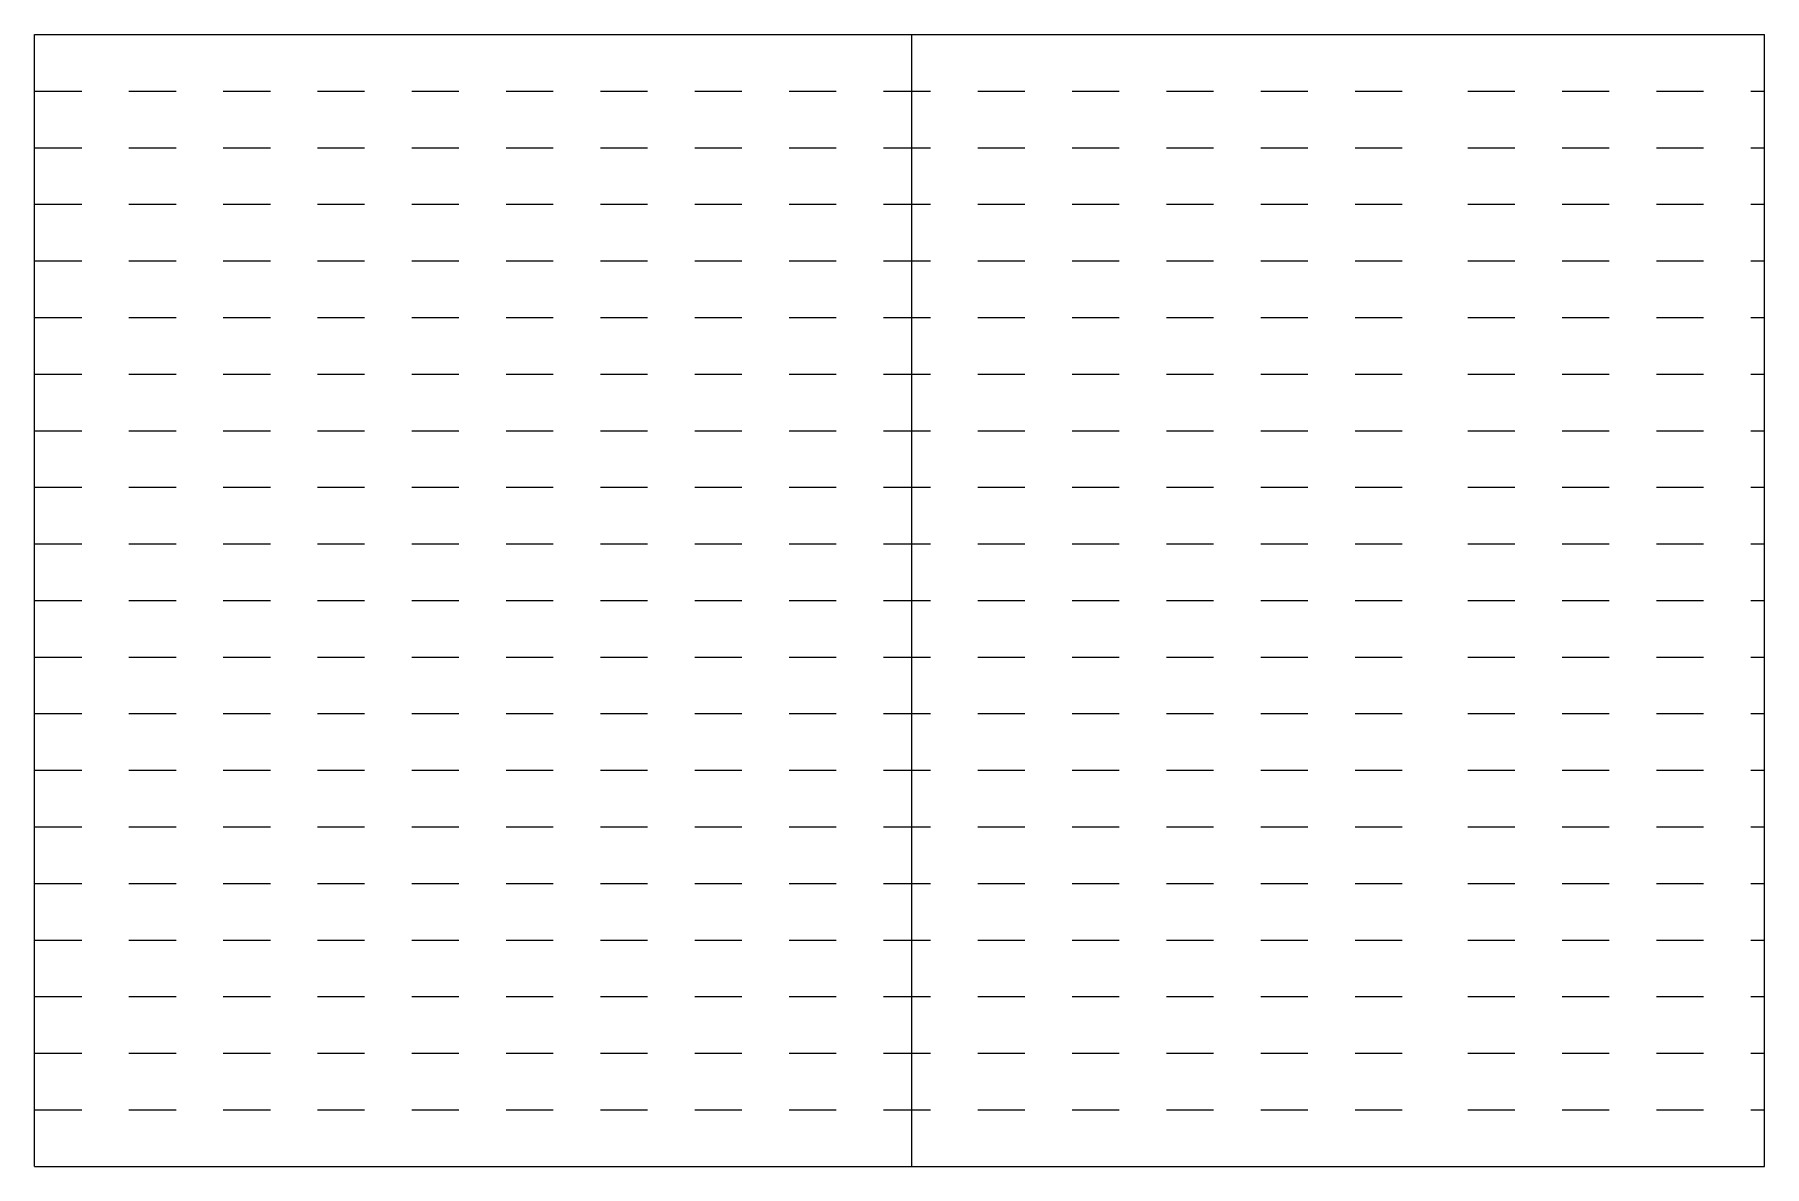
# Model space of a CAD drawing. Extents: x 170 to 2004, y 423 to 1623.
import ezdxf

# ---------------------------------------------------------------- set-up
doc = ezdxf.new("R2010")
doc.units = 0
doc.header["$LTSCALE"] = 100
doc.layers.add('UNIE640', color=220, linetype='CONTINUOUS')

msp = doc.modelspace()

# ---------------------------------------------------------------- linework, layer by layer
at = {"layer": 'UNIE640'}
for p, q in [((169.6, 422.6), (169.6, 1622.6)), ((169.6, 1622.6), (2003.6, 1622.6)), ((1099.6, 422.6), (1099.6, 1622.6)), ((2003.6, 422.6), (2003.6, 1622.6)), ((169.6, 1562.6), (219.6, 1562.6)), ((269.6, 1562.6), (319.6, 1562.6)), ((369.6, 1562.6), (419.6, 1562.6)), ((469.6, 1562.6), (519.6, 1562.6)), ((569.6, 1562.6), (619.6, 1562.6)), ((669.6, 1562.6), (719.6, 1562.6)), ((769.6, 1562.6), (819.6, 1562.6)), ((869.6, 1562.6), (919.6, 1562.6)), ((969.6, 1562.6), (1019.6, 1562.6)), ((1069.6, 1562.6), (1119.6, 1562.6)), ((1169.6, 1562.6), (1219.6, 1562.6)), ((1269.6, 1562.6), (1319.6, 1562.6)), ((1369.6, 1562.6), (1419.6, 1562.6)), ((1469.6, 1562.6), (1519.6, 1562.6)), ((1569.6, 1562.6), (1619.6, 1562.6)), ((1689.1, 1562.6), (1739.1, 1562.6)), ((1789.1, 1562.6), (1839.1, 1562.6)), ((1889.1, 1562.6), (1939.1, 1562.6)), ((1989.1, 1562.6), (2003.6, 1562.6)), ((169.6, 1502.6), (219.6, 1502.6)), ((269.6, 1502.6), (319.6, 1502.6)), ((369.6, 1502.6), (419.6, 1502.6)), ((469.6, 1502.6), (519.6, 1502.6)), ((569.6, 1502.6), (619.6, 1502.6)), ((669.6, 1502.6), (719.6, 1502.6)), ((769.6, 1502.6), (819.6, 1502.6)), ((869.6, 1502.6), (919.6, 1502.6)), ((969.6, 1502.6), (1019.6, 1502.6)), ((1069.6, 1502.6), (1119.6, 1502.6)), ((1169.6, 1502.6), (1219.6, 1502.6)), ((1269.6, 1502.6), (1319.6, 1502.6)), ((1369.6, 1502.6), (1419.6, 1502.6)), ((1469.6, 1502.6), (1519.6, 1502.6)), ((1569.6, 1502.6), (1619.6, 1502.6)), ((1689.1, 1502.6), (1739.1, 1502.6)), ((1789.1, 1502.6), (1839.1, 1502.6)), ((1889.1, 1502.6), (1939.1, 1502.6)), ((1989.1, 1502.6), (2003.6, 1502.6)), ((169.6, 1442.6), (219.6, 1442.6)), ((269.6, 1442.6), (319.6, 1442.6)), ((369.6, 1442.6), (419.6, 1442.6)), ((469.6, 1442.6), (519.6, 1442.6)), ((569.6, 1442.6), (619.6, 1442.6)), ((669.6, 1442.6), (719.6, 1442.6)), ((769.6, 1442.6), (819.6, 1442.6)), ((869.6, 1442.6), (919.6, 1442.6)), ((969.6, 1442.6), (1019.6, 1442.6)), ((1069.6, 1442.6), (1119.6, 1442.6)), ((1169.6, 1442.6), (1219.6, 1442.6)), ((1269.6, 1442.6), (1319.6, 1442.6)), ((1369.6, 1442.6), (1419.6, 1442.6)), ((1469.6, 1442.6), (1519.6, 1442.6)), ((1569.6, 1442.6), (1619.6, 1442.6)), ((1689.1, 1442.6), (1739.1, 1442.6)), ((1789.1, 1442.6), (1839.1, 1442.6)), ((1889.1, 1442.6), (1939.1, 1442.6)), ((1989.1, 1442.6), (2003.6, 1442.6)), ((169.6, 1382.6), (219.6, 1382.6)), ((269.6, 1382.6), (319.6, 1382.6)), ((369.6, 1382.6), (419.6, 1382.6)), ((469.6, 1382.6), (519.6, 1382.6)), ((569.6, 1382.6), (619.6, 1382.6)), ((669.6, 1382.6), (719.6, 1382.6)), ((769.6, 1382.6), (819.6, 1382.6)), ((869.6, 1382.6), (919.6, 1382.6)), ((969.6, 1382.6), (1019.6, 1382.6)), ((1069.6, 1382.6), (1119.6, 1382.6)), ((1169.6, 1382.6), (1219.6, 1382.6)), ((1269.6, 1382.6), (1319.6, 1382.6)), ((1369.6, 1382.6), (1419.6, 1382.6)), ((1469.6, 1382.6), (1519.6, 1382.6)), ((1569.6, 1382.6), (1619.6, 1382.6)), ((1689.1, 1382.6), (1739.1, 1382.6)), ((1789.1, 1382.6), (1839.1, 1382.6)), ((1889.1, 1382.6), (1939.1, 1382.6)), ((1989.1, 1382.6), (2003.6, 1382.6)), ((169.6, 1322.6), (219.6, 1322.6)), ((269.6, 1322.6), (319.6, 1322.6)), ((369.6, 1322.6), (419.6, 1322.6)), ((469.6, 1322.6), (519.6, 1322.6)), ((569.6, 1322.6), (619.6, 1322.6)), ((669.6, 1322.6), (719.6, 1322.6)), ((769.6, 1322.6), (819.6, 1322.6)), ((869.6, 1322.6), (919.6, 1322.6)), ((969.6, 1322.6), (1019.6, 1322.6)), ((1069.6, 1322.6), (1119.6, 1322.6)), ((1169.6, 1322.6), (1219.6, 1322.6)), ((1269.6, 1322.6), (1319.6, 1322.6)), ((1369.6, 1322.6), (1419.6, 1322.6)), ((1469.6, 1322.6), (1519.6, 1322.6)), ((1569.6, 1322.6), (1619.6, 1322.6)), ((1689.1, 1322.6), (1739.1, 1322.6)), ((1789.1, 1322.6), (1839.1, 1322.6)), ((1889.1, 1322.6), (1939.1, 1322.6)), ((1989.1, 1322.6), (2003.6, 1322.6)), ((169.6, 1262.6), (219.6, 1262.6)), ((269.6, 1262.6), (319.6, 1262.6)), ((369.6, 1262.6), (419.6, 1262.6)), ((469.6, 1262.6), (519.6, 1262.6)), ((569.6, 1262.6), (619.6, 1262.6)), ((669.6, 1262.6), (719.6, 1262.6)), ((769.6, 1262.6), (819.6, 1262.6)), ((869.6, 1262.6), (919.6, 1262.6)), ((969.6, 1262.6), (1019.6, 1262.6)), ((1069.6, 1262.6), (1119.6, 1262.6)), ((1169.6, 1262.6), (1219.6, 1262.6)), ((1269.6, 1262.6), (1319.6, 1262.6)), ((1369.6, 1262.6), (1419.6, 1262.6)), ((1469.6, 1262.6), (1519.6, 1262.6)), ((1569.6, 1262.6), (1619.6, 1262.6)), ((1689.1, 1262.6), (1739.1, 1262.6)), ((1789.1, 1262.6), (1839.1, 1262.6)), ((1889.1, 1262.6), (1939.1, 1262.6)), ((1989.1, 1262.6), (2003.6, 1262.6)), ((169.6, 1202.6), (219.6, 1202.6)), ((269.6, 1202.6), (319.6, 1202.6)), ((369.6, 1202.6), (419.6, 1202.6)), ((469.6, 1202.6), (519.6, 1202.6)), ((569.6, 1202.6), (619.6, 1202.6)), ((669.6, 1202.6), (719.6, 1202.6)), ((769.6, 1202.6), (819.6, 1202.6)), ((869.6, 1202.6), (919.6, 1202.6)), ((969.6, 1202.6), (1019.6, 1202.6)), ((1069.6, 1202.6), (1119.6, 1202.6)), ((1169.6, 1202.6), (1219.6, 1202.6)), ((1269.6, 1202.6), (1319.6, 1202.6)), ((1369.6, 1202.6), (1419.6, 1202.6)), ((1469.6, 1202.6), (1519.6, 1202.6)), ((1569.6, 1202.6), (1619.6, 1202.6)), ((1689.1, 1202.6), (1739.1, 1202.6)), ((1789.1, 1202.6), (1839.1, 1202.6)), ((1889.1, 1202.6), (1939.1, 1202.6)), ((1989.1, 1202.6), (2003.6, 1202.6)), ((169.6, 1142.6), (219.6, 1142.6)), ((269.6, 1142.6), (319.6, 1142.6)), ((369.6, 1142.6), (419.6, 1142.6)), ((469.6, 1142.6), (519.6, 1142.6)), ((569.6, 1142.6), (619.6, 1142.6)), ((669.6, 1142.6), (719.6, 1142.6)), ((769.6, 1142.6), (819.6, 1142.6)), ((869.6, 1142.6), (919.6, 1142.6)), ((969.6, 1142.6), (1019.6, 1142.6)), ((1069.6, 1142.6), (1119.6, 1142.6)), ((1169.6, 1142.6), (1219.6, 1142.6)), ((1269.6, 1142.6), (1319.6, 1142.6)), ((1369.6, 1142.6), (1419.6, 1142.6)), ((1469.6, 1142.6), (1519.6, 1142.6)), ((1569.6, 1142.6), (1619.6, 1142.6)), ((1689.1, 1142.6), (1739.1, 1142.6)), ((1789.1, 1142.6), (1839.1, 1142.6)), ((1889.1, 1142.6), (1939.1, 1142.6)), ((1989.1, 1142.6), (2003.6, 1142.6)), ((169.6, 1082.6), (219.6, 1082.6)), ((269.6, 1082.6), (319.6, 1082.6)), ((369.6, 1082.6), (419.6, 1082.6)), ((469.6, 1082.6), (519.6, 1082.6)), ((569.6, 1082.6), (619.6, 1082.6)), ((669.6, 1082.6), (719.6, 1082.6)), ((769.6, 1082.6), (819.6, 1082.6)), ((869.6, 1082.6), (919.6, 1082.6)), ((969.6, 1082.6), (1019.6, 1082.6)), ((1069.6, 1082.6), (1119.6, 1082.6)), ((1169.6, 1082.6), (1219.6, 1082.6)), ((1269.6, 1082.6), (1319.6, 1082.6)), ((1369.6, 1082.6), (1419.6, 1082.6)), ((1469.6, 1082.6), (1519.6, 1082.6)), ((1569.6, 1082.6), (1619.6, 1082.6)), ((1689.1, 1082.6), (1739.1, 1082.6)), ((1789.1, 1082.6), (1839.1, 1082.6)), ((1889.1, 1082.6), (1939.1, 1082.6)), ((1989.1, 1082.6), (2003.6, 1082.6)), ((169.6, 1022.6), (219.6, 1022.6)), ((269.6, 1022.6), (319.6, 1022.6)), ((369.6, 1022.6), (419.6, 1022.6)), ((469.6, 1022.6), (519.6, 1022.6)), ((569.6, 1022.6), (619.6, 1022.6)), ((669.6, 1022.6), (719.6, 1022.6)), ((769.6, 1022.6), (819.6, 1022.6)), ((869.6, 1022.6), (919.6, 1022.6)), ((969.6, 1022.6), (1019.6, 1022.6)), ((1069.6, 1022.6), (1119.6, 1022.6)), ((1169.6, 1022.6), (1219.6, 1022.6)), ((1269.6, 1022.6), (1319.6, 1022.6)), ((1369.6, 1022.6), (1419.6, 1022.6)), ((1469.6, 1022.6), (1519.6, 1022.6)), ((1569.6, 1022.6), (1619.6, 1022.6)), ((1689.1, 1022.6), (1739.1, 1022.6)), ((1789.1, 1022.6), (1839.1, 1022.6)), ((1889.1, 1022.6), (1939.1, 1022.6)), ((1989.1, 1022.6), (2003.6, 1022.6)), ((169.6, 962.6), (219.6, 962.6)), ((269.6, 962.6), (319.6, 962.6)), ((369.6, 962.6), (419.6, 962.6)), ((469.6, 962.6), (519.6, 962.6)), ((569.6, 962.6), (619.6, 962.6)), ((669.6, 962.6), (719.6, 962.6)), ((769.6, 962.6), (819.6, 962.6)), ((869.6, 962.6), (919.6, 962.6)), ((969.6, 962.6), (1019.6, 962.6)), ((1069.6, 962.6), (1119.6, 962.6)), ((1169.6, 962.6), (1219.6, 962.6)), ((1269.6, 962.6), (1319.6, 962.6)), ((1369.6, 962.6), (1419.6, 962.6)), ((1469.6, 962.6), (1519.6, 962.6)), ((1569.6, 962.6), (1619.6, 962.6)), ((1689.1, 962.6), (1739.1, 962.6)), ((1789.1, 962.6), (1839.1, 962.6)), ((1889.1, 962.6), (1939.1, 962.6)), ((1989.1, 962.6), (2003.6, 962.6)), ((169.6, 902.6), (219.6, 902.6)), ((269.6, 902.6), (319.6, 902.6)), ((369.6, 902.6), (419.6, 902.6)), ((469.6, 902.6), (519.6, 902.6)), ((569.6, 902.6), (619.6, 902.6)), ((669.6, 902.6), (719.6, 902.6)), ((769.6, 902.6), (819.6, 902.6)), ((869.6, 902.6), (919.6, 902.6)), ((969.6, 902.6), (1019.6, 902.6)), ((1069.6, 902.6), (1119.6, 902.6)), ((1169.6, 902.6), (1219.6, 902.6)), ((1269.6, 902.6), (1319.6, 902.6)), ((1369.6, 902.6), (1419.6, 902.6)), ((1469.6, 902.6), (1519.6, 902.6)), ((1569.6, 902.6), (1619.6, 902.6)), ((1689.1, 902.6), (1739.1, 902.6)), ((1789.1, 902.6), (1839.1, 902.6)), ((1889.1, 902.6), (1939.1, 902.6)), ((1989.1, 902.6), (2003.6, 902.6)), ((169.6, 842.6), (219.6, 842.6)), ((269.6, 842.6), (319.6, 842.6)), ((369.6, 842.6), (419.6, 842.6)), ((469.6, 842.6), (519.6, 842.6)), ((569.6, 842.6), (619.6, 842.6)), ((669.6, 842.6), (719.6, 842.6)), ((769.6, 842.6), (819.6, 842.6)), ((869.6, 842.6), (919.6, 842.6)), ((969.6, 842.6), (1019.6, 842.6)), ((1069.6, 842.6), (1119.6, 842.6)), ((1169.6, 842.6), (1219.6, 842.6)), ((1269.6, 842.6), (1319.6, 842.6)), ((1369.6, 842.6), (1419.6, 842.6)), ((1469.6, 842.6), (1519.6, 842.6)), ((1569.6, 842.6), (1619.6, 842.6)), ((1689.1, 842.6), (1739.1, 842.6)), ((1789.1, 842.6), (1839.1, 842.6)), ((1889.1, 842.6), (1939.1, 842.6)), ((1989.1, 842.6), (2003.6, 842.6)), ((169.6, 782.6), (219.6, 782.6)), ((269.6, 782.6), (319.6, 782.6)), ((369.6, 782.6), (419.6, 782.6)), ((469.6, 782.6), (519.6, 782.6)), ((569.6, 782.6), (619.6, 782.6)), ((669.6, 782.6), (719.6, 782.6)), ((769.6, 782.6), (819.6, 782.6)), ((869.6, 782.6), (919.6, 782.6)), ((969.6, 782.6), (1019.6, 782.6)), ((1069.6, 782.6), (1119.6, 782.6)), ((1169.6, 782.6), (1219.6, 782.6)), ((1269.6, 782.6), (1319.6, 782.6)), ((1369.6, 782.6), (1419.6, 782.6)), ((1469.6, 782.6), (1519.6, 782.6)), ((1569.6, 782.6), (1619.6, 782.6)), ((1689.1, 782.6), (1739.1, 782.6)), ((1789.1, 782.6), (1839.1, 782.6)), ((1889.1, 782.6), (1939.1, 782.6)), ((1989.1, 782.6), (2003.6, 782.6)), ((169.6, 722.6), (219.6, 722.6)), ((269.6, 722.6), (319.6, 722.6)), ((369.6, 722.6), (419.6, 722.6)), ((469.6, 722.6), (519.6, 722.6)), ((569.6, 722.6), (619.6, 722.6)), ((669.6, 722.6), (719.6, 722.6)), ((769.6, 722.6), (819.6, 722.6)), ((869.6, 722.6), (919.6, 722.6)), ((969.6, 722.6), (1019.6, 722.6)), ((1069.6, 722.6), (1119.6, 722.6)), ((1169.6, 722.6), (1219.6, 722.6)), ((1269.6, 722.6), (1319.6, 722.6)), ((1369.6, 722.6), (1419.6, 722.6)), ((1469.6, 722.6), (1519.6, 722.6)), ((1569.6, 722.6), (1619.6, 722.6)), ((1689.1, 722.6), (1739.1, 722.6)), ((1789.1, 722.6), (1839.1, 722.6)), ((1889.1, 722.6), (1939.1, 722.6)), ((1989.1, 722.6), (2003.6, 722.6)), ((169.6, 662.6), (219.6, 662.6)), ((269.6, 662.6), (319.6, 662.6)), ((369.6, 662.6), (419.6, 662.6)), ((469.6, 662.6), (519.6, 662.6)), ((569.6, 662.6), (619.6, 662.6)), ((669.6, 662.6), (719.6, 662.6)), ((769.6, 662.6), (819.6, 662.6)), ((869.6, 662.6), (919.6, 662.6)), ((969.6, 662.6), (1019.6, 662.6)), ((1069.6, 662.6), (1119.6, 662.6)), ((1169.6, 662.6), (1219.6, 662.6)), ((1269.6, 662.6), (1319.6, 662.6)), ((1369.6, 662.6), (1419.6, 662.6)), ((1469.6, 662.6), (1519.6, 662.6)), ((1569.6, 662.6), (1619.6, 662.6)), ((1689.1, 662.6), (1739.1, 662.6)), ((1789.1, 662.6), (1839.1, 662.6)), ((1889.1, 662.6), (1939.1, 662.6)), ((1989.1, 662.6), (2003.6, 662.6)), ((169.6, 602.6), (219.6, 602.6)), ((269.6, 602.6), (319.6, 602.6)), ((369.6, 602.6), (419.6, 602.6)), ((469.6, 602.6), (519.6, 602.6)), ((569.6, 602.6), (619.6, 602.6)), ((669.6, 602.6), (719.6, 602.6)), ((769.6, 602.6), (819.6, 602.6)), ((869.6, 602.6), (919.6, 602.6)), ((969.6, 602.6), (1019.6, 602.6)), ((1069.6, 602.6), (1119.6, 602.6)), ((1169.6, 602.6), (1219.6, 602.6)), ((1269.6, 602.6), (1319.6, 602.6)), ((1369.6, 602.6), (1419.6, 602.6)), ((1469.6, 602.6), (1519.6, 602.6)), ((1569.6, 602.6), (1619.6, 602.6)), ((1689.1, 602.6), (1739.1, 602.6)), ((1789.1, 602.6), (1839.1, 602.6)), ((1889.1, 602.6), (1939.1, 602.6)), ((1989.1, 602.6), (2003.6, 602.6)), ((169.6, 542.6), (219.6, 542.6)), ((269.6, 542.6), (319.6, 542.6)), ((369.6, 542.6), (419.6, 542.6)), ((469.6, 542.6), (519.6, 542.6)), ((569.6, 542.6), (619.6, 542.6)), ((669.6, 542.6), (719.6, 542.6)), ((769.6, 542.6), (819.6, 542.6)), ((869.6, 542.6), (919.6, 542.6)), ((969.6, 542.6), (1019.6, 542.6)), ((1069.6, 542.6), (1119.6, 542.6)), ((1169.6, 542.6), (1219.6, 542.6)), ((1269.6, 542.6), (1319.6, 542.6)), ((1369.6, 542.6), (1419.6, 542.6)), ((1469.6, 542.6), (1519.6, 542.6)), ((1569.6, 542.6), (1619.6, 542.6)), ((1689.1, 542.6), (1739.1, 542.6)), ((1789.1, 542.6), (1839.1, 542.6)), ((1889.1, 542.6), (1939.1, 542.6)), ((1989.1, 542.6), (2003.6, 542.6)), ((169.6, 482.6), (219.6, 482.6)), ((269.6, 482.6), (319.6, 482.6)), ((369.6, 482.6), (419.6, 482.6)), ((469.6, 482.6), (519.6, 482.6)), ((569.6, 482.6), (619.6, 482.6)), ((669.6, 482.6), (719.6, 482.6)), ((769.6, 482.6), (819.6, 482.6)), ((869.6, 482.6), (919.6, 482.6)), ((969.6, 482.6), (1019.6, 482.6)), ((1069.6, 482.6), (1119.6, 482.6)), ((1169.6, 482.6), (1219.6, 482.6)), ((1269.6, 482.6), (1319.6, 482.6)), ((1369.6, 482.6), (1419.6, 482.6)), ((1469.6, 482.6), (1519.6, 482.6)), ((1569.6, 482.6), (1619.6, 482.6)), ((1689.1, 482.6), (1739.1, 482.6)), ((1789.1, 482.6), (1839.1, 482.6)), ((1889.1, 482.6), (1939.1, 482.6)), ((1989.1, 482.6), (2003.6, 482.6)), ((169.6, 422.6), (2003.6, 422.6))]:
    msp.add_line(p, q, dxfattribs=at)

doc.saveas('drawing.dxf')
